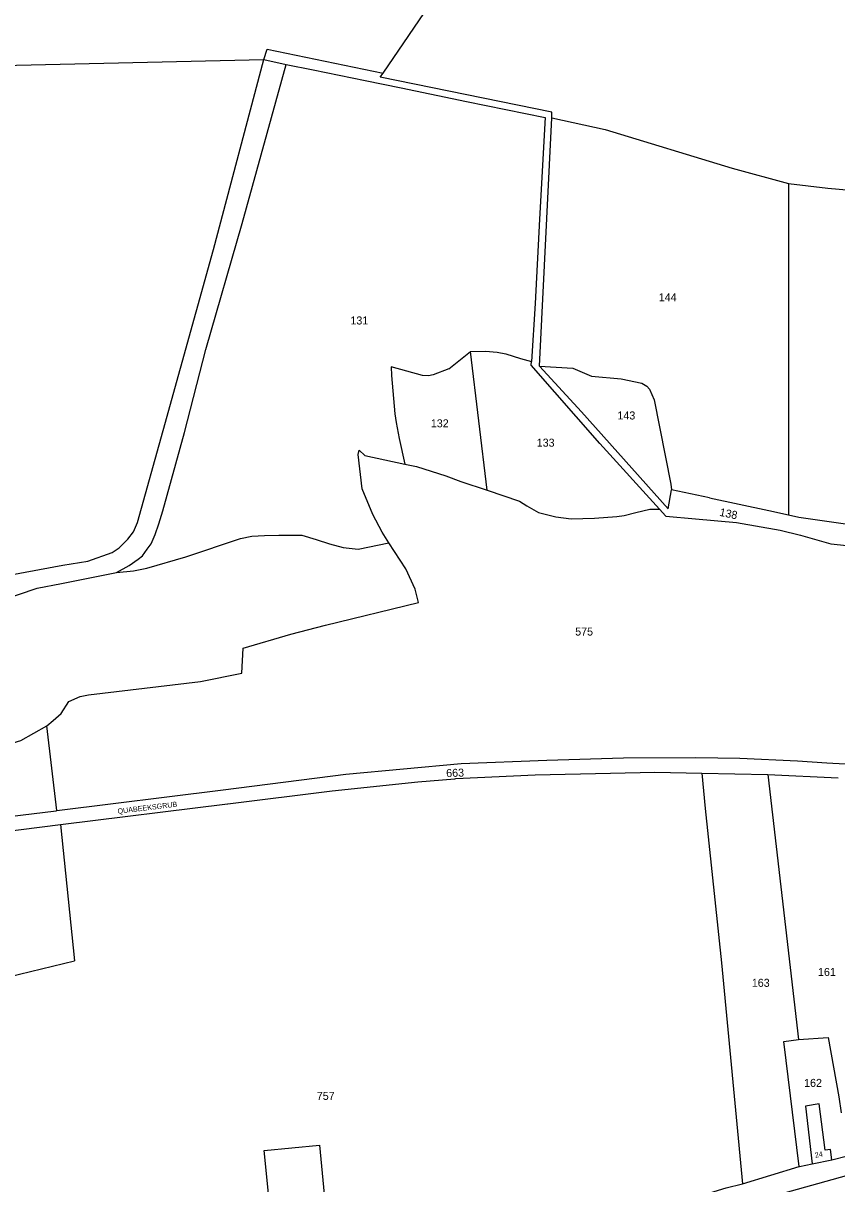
# Model space of a CAD drawing. Extents: x 191922 to 199923, y 328959 to 333350.
# Drawn here: x 192355.2 to 192629.8, y 331130.5 to 331521.9 of the extents above; entities that cross this region are included whole.
import ezdxf

# ---------------------------------------------------------------- set-up
doc = ezdxf.new("R2010")
doc.units = 0
for name, color, linetype in [('enkelbestemming', 7, 'Continuous'), ('Level 13', 7, 'Continuous'), ('Level 14', 7, 'Continuous'), ('Level 6', 7, 'Continuous'), ('maatvoering - maximum aantal wooneenheden', 7, 'Continuous'), ('recreatiewoning', 7, 'Continuous')]:
    doc.layers.add(name, color=color, linetype=linetype)

msp = doc.modelspace()

# ---------------------------------------------------------------- linework, layer by layer
at = {"layer": 'Level 6'}
for p, q in [((192476.73, 331505.07), (192538.49, 331596.21)), ((192436.49, 331509.6), (192444.05, 331507.96)), ((192529.46, 331406.18), (192533.63, 331489.97)), ((192613.52, 331467.78), (192613.55, 331356.03)), ((192498.9, 331405.3), (192506.21, 331411.15)), ((192511.85, 331364.39), (192506.21, 331411.15)), ((192543.62, 331390.75), (192529.46, 331406.18)), ((192586.9, 331361.82), (192574.04, 331364.52)), ((192366.64, 331256.32), (192363.27, 331284.96)), ((192606.57, 331268.44), (192630.35, 331267.32)), ((192606.57, 331268.44), (192616.92, 331179.07)), ((192424.33, 331258.61), (192459.53, 331263.01)), ((192367.81, 331251.6), (192372.57, 331205.6)), ((192310.96, 331190.88), (192372.57, 331205.6)), ((192621.55, 331137.24), (192628.2, 331138.5)), ((192628.2, 331138.5), (192633.4, 331139.91)), ((192597.99, 331130.5), (192617.11, 331136.28)), ((192632.97, 331133.2), (192602.77, 331124.68))]:
    msp.add_line(p, q, dxfattribs=at)
for points in [[(192436.49, 331509.6), (192437.54, 331513.07), (192476.73, 331505.07)], [(192173.75, 331340.74), (192248.27, 331429.24), (192313.61, 331506.83), (192436.49, 331509.6)], [(192351.11, 331335.87), (192368.63, 331339.04), (192377.09, 331340.44), (192385.32, 331343.41), (192387.67, 331344.99), (192390.54, 331347.88), (192392.43, 331350.38), (192393.77, 331353.51), (192402.51, 331384.46), (192419.43, 331445.6), (192436.49, 331509.6)], [(192386.74, 331336.65), (192391.03, 331339.01), (192394.01, 331341.14), (192395.55, 331342.26), (192397.13, 331344.46), (192398.39, 331346.31), (192399.8, 331349.47), (192401.07, 331353.06), (192402.36, 331357.42), (192409.64, 331383.86), (192416.92, 331411.79), (192429.13, 331454.33), (192444.05, 331507.96)], [(192444.05, 331507.96), (192453.07, 331506.16), (192470.7, 331502.49), (192482.77, 331500.08), (192504.9, 331495.48), (192531.41, 331490.02), (192529.52, 331455.8), (192527.99, 331427.37), (192526.75, 331407.81)], [(192533.63, 331489.97), (192533.65, 331491.87), (192475.69, 331503.72), (192476.73, 331505.07)], [(192533.63, 331489.97), (192551.62, 331486.01), (192594.52, 331473.03), (192613.48, 331467.79), (192613.52, 331467.78)], [(192613.52, 331467.78), (192626.79, 331466.2), (192655.96, 331463.6), (192704.96, 331459.75)], [(192506.21, 331411.15), (192511.25, 331411.26), (192515.23, 331410.98), (192518.09, 331410.41), (192523.03, 331408.82), (192526.75, 331407.81)], [(192569.99, 331357.94), (192549.91, 331380.17), (192526.67, 331406.55), (192526.75, 331407.81)], [(192498.9, 331405.3), (192493.62, 331403.27), (192492.09, 331402.91), (192490.06, 331403.04), (192479.44, 331406), (192479.53, 331403.01), (192480.71, 331390.16), (192481.07, 331387.15), (192482.19, 331381.79), (192484.03, 331373.14)], [(192529.46, 331406.18), (192540.73, 331405.55), (192547.06, 331402.8), (192557.11, 331401.89), (192564.07, 331400.44), (192565.68, 331399.5), (192566.6, 331398.49), (192568.24, 331394.81), (192573.86, 331366.46), (192574.04, 331364.52)], [(192543.62, 331390.75), (192572.94, 331358.11), (192574.04, 331364.52)], [(192478.69, 331346.59), (192476.38, 331350.19), (192473.2, 331356.2), (192469.63, 331364.8), (192468.33, 331376.38), (192468.69, 331377.92), (192470.5, 331376.08), (192484.03, 331373.14)], [(192484.03, 331373.14), (192487.94, 331372.33), (192497.94, 331369.2), (192502.91, 331367.32), (192511.85, 331364.39)], [(192511.85, 331364.39), (192522.7, 331360.72), (192525.24, 331359.05), (192529.17, 331356.81), (192535.01, 331355.41), (192540.21, 331354.69), (192548.02, 331354.89), (192555.65, 331355.55), (192558.08, 331355.84), (192562.02, 331356.83), (192566.69, 331357.98), (192569.99, 331357.94)], [(192586.9, 331361.82), (192606.9, 331357.58), (192613.55, 331356.03)], [(192569.99, 331357.94), (192572.13, 331355.57), (192582.15, 331354.73), (192596.03, 331353.43), (192610.67, 331350.92), (192617.63, 331349.25), (192627.81, 331346.32), (192650.4, 331343.9)], [(192613.55, 331356.03), (192617.01, 331355.23), (192628.04, 331353.72), (192635.92, 331352.62), (192638.29, 331352.17), (192642.33, 331350.92), (192656.2, 331346.84), (192669.09, 331342.75), (192691.79, 331338.13), (192709.06, 331339.11), (192714.61, 331339.54), (192725.64, 331339.89), (192727.87, 331339.5), (192744.51, 331339.55), (192772.08, 331339.1), (192791.21, 331337.76)], [(192386.74, 331336.65), (192392.5, 331337.15), (192396.97, 331338.07), (192410.18, 331341.9), (192428.58, 331348.03), (192432.37, 331348.92), (192436.69, 331349.14), (192441.5, 331349.24), (192449.31, 331349.17), (192454.1, 331347.76), (192458.63, 331346.24), (192463.25, 331345.06), (192468.35, 331344.44), (192478.69, 331346.59)], [(192363.27, 331284.96), (192365.4, 331286.66), (192368.05, 331289.04), (192370.6, 331293.16), (192374.47, 331294.84), (192377.24, 331295.41), (192415.06, 331299.87), (192429.08, 331302.68), (192429.44, 331311.11), (192445.57, 331315.84), (192457.23, 331318.88), (192488.64, 331326.55), (192487.59, 331330.96), (192484.4, 331337.81), (192478.69, 331346.59)], [(192185.44, 331327.39), (192199.36, 331322.24), (192255.68, 331309.16), (192260.33, 331308.52), (192264.21, 331308.49), (192270.89, 331308.75), (192281.4, 331308.85), (192290.86, 331310.17), (192302.76, 331312.17), (192316.52, 331316.24), (192321.15, 331317.91), (192331.32, 331321.44), (192346.92, 331326.95), (192359.97, 331331.39), (192368.15, 331332.91), (192386.74, 331336.65)], [(192296.08, 331271.03), (192308.04, 331272.38), (192320.17, 331273.78), (192342.12, 331276.95), (192347.79, 331277.99), (192354.4, 331279.93), (192363.19, 331284.9), (192363.27, 331284.96)], [(192366.64, 331256.32), (192422.69, 331263.29), (192464.18, 331268.62), (192503.11, 331272.25), (192531.99, 331273.38), (192557.82, 331274.06), (192582.22, 331274.27), (192597.16, 331274.04), (192616.52, 331273.05), (192626.45, 331272.41), (192647, 331271.36)], [(192459.53, 331263.01), (192488.48, 331265.98), (192500.92, 331267.08), (192501.23, 331267.1)], [(192501.23, 331267.1), (192528.07, 331268.38), (192553.5, 331268.91), (192568.38, 331269.25), (192584.32, 331268.91)], [(192584.32, 331268.91), (192606.54, 331268.44), (192606.57, 331268.44)], [(192584.32, 331268.91), (192585.45, 331257.05), (192590.89, 331204.98), (192597.99, 331130.5)], [(192367.81, 331251.6), (192424.15, 331258.58), (192424.33, 331258.61)], [(192298.69, 331248.07), (192366.43, 331256.29), (192366.64, 331256.32)], [(192232.21, 331237.34), (192234.59, 331237.06), (192242.27, 331236.6), (192251.41, 331236.97), (192282, 331240.74), (192307.49, 331243.98), (192367.81, 331251.6)], [(192616.92, 331179.07), (192626.96, 331179.85), (192630.53, 331159.76), (192631.28, 331154.37)], [(192617.11, 331136.28), (192611.95, 331178.5), (192616.92, 331179.07)], [(192617.11, 331136.28), (192617.21, 331136.31), (192621.55, 331137.24)], [(192518.65, 331106.96), (192532.85, 331111.07), (192560.54, 331119.3), (192592.48, 331129.15), (192597.99, 331130.5)]]:
    msp.add_lwpolyline(points, dxfattribs=at)
at = {"layer": 'recreatiewoning'}
for points in [[(192627.73, 331142.08), (192625.9, 331141.79), (192623.88, 331157.46), (192619.27, 331156.67), (192621.55, 331137.24)], [(192414.35, 331101.56), (192413.17, 331113.73), (192424.41, 331114.82), (192424.32, 331115.76), (192430.55, 331116.37), (192430.13, 331120.75), (192438.55, 331121.57), (192436.59, 331141.67), (192455.23, 331143.49), (192457.99, 331115.14)], [(192621.55, 331137.24), (192628.2, 331138.5), (192627.73, 331142.08)]]:
    msp.add_lwpolyline(points, dxfattribs=at)

# ---------------------------------------------------------------- texts
at = {"layer": 'enkelbestemming'}
for s, p in [('144', (192569.74, 331428.09)), ('131', (192465.68, 331420.26)), ('132', (192492.82, 331385.58)), ('143', (192555.8, 331388.23)), ('133', (192528.56, 331379.05)), ('575', (192541.54, 331315.35)), ('163', (192601.15, 331196.89)), ('161', (192623.48, 331200.54)), ('162', (192618.8, 331163.14)), ('757', (192454.34, 331158.75))]:
    msp.add_text(s, height=2.7, rotation=0, dxfattribs=at).set_placement(p)
at = {"layer": 'Level 13'}
msp.add_text('QUABEEKSGRUB', height=1.75, rotation=6.8974, dxfattribs=at).set_placement((192387.19, 331255.23))
at = {"layer": 'Level 14'}
for s, rotation, p in [('138', 348.2738, (192590.08, 331355.76)), ('663', 1.7304, (192498.04, 331267.62))]:
    msp.add_text(s, height=2.7, rotation=rotation, dxfattribs=at).set_placement(p)
at = {"layer": 'maatvoering - maximum aantal wooneenheden'}
msp.add_text('24', height=1.75, rotation=10.7253, dxfattribs=at).set_placement((192622.59, 331139.22))

doc.saveas('drawing.dxf')
